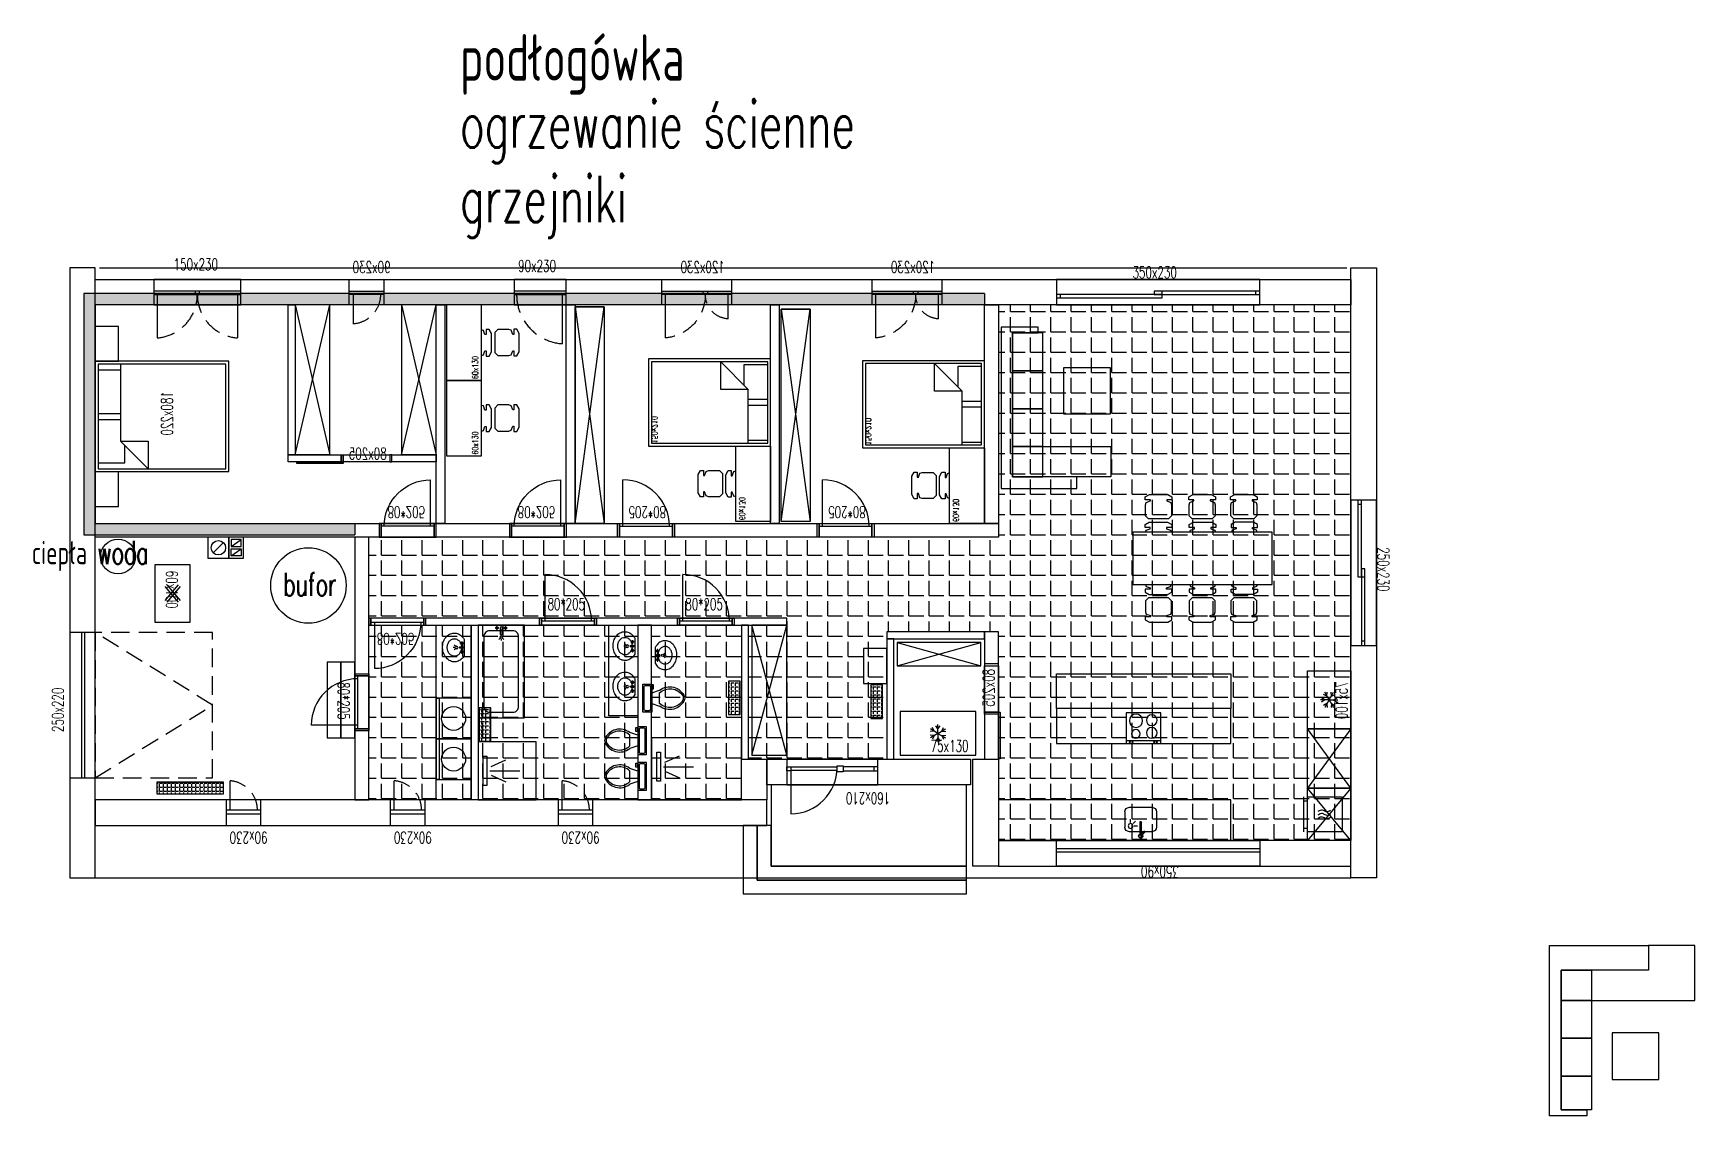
# Model space of a CAD drawing. Header units: millimetres. Extents: x -24587 to 33255, y -70862 to 32.
# Drawn here: x 9354 to 12215, y -49719 to -47855 of the extents above; entities that cross this region are included whole.
import ezdxf
from ezdxf.enums import TextEntityAlignment as Align

# ---------------------------------------------------------------- set-up
doc = ezdxf.new("R2010")
doc.units = ezdxf.units.MM
doc.header["$LTSCALE"] = 5
doc.linetypes.add('DASHED2', pattern=[9.525, 6.35, -3.175])
for name, color, linetype in [('1', 1, 'Continuous'), ('2', 2, 'Continuous'), ('3', 3, 'Continuous'), ('A-URZADZENIA', 93, 'Continuous'), ('K-CIENKIE', 8, 'Continuous'), ('K-LINIA', 254, 'Continuous'), ('K-POMOCNICZE', 9, 'DASHED2'), ('K-TEXT 2mm', 254, 'Continuous')]:
    doc.layers.add(name, color=color, linetype=linetype)
doc.layers.add('__NIEDRUK__', color=54, linetype='Continuous', plot=False)
doc.styles.add('text 2mm', font='romans.shx', dxfattribs={"width": 0.65})
doc.styles.add('WYM1', font='romanszb.shx', dxfattribs={"width": 0.6})

# ---------------------------------------------------------------- blocks, each defined once
blk = doc.blocks.new('A$C1a1736f1')
blk.add_lwpolyline([(-65, 60), (-65, 0), (65, 0), (65, 60)], close=True)
blk.add_lwpolyline([(-22.2, 0), (-21.1, -3.4), (-14.1, -6), (-14.1, -7.9), (-22.9, -7.9), (-22.9, -13.1), (-15.7, -17.1), (15.7, -17.1), (22.9, -13.1), (22.9, -7.9), (14.1, -7.9), (14.1, -6), (21.1, -3.4), (22.2, 0)])
at = {"layer": '__NIEDRUK__'}
blk.add_lwpolyline([(-17, -22.9), (-22.2, -28.1), (-22.2, -47), (-20.8, -51.1), (-13.8, -53.7), (-13.8, -55.6), (-22.6, -55.6), (-22.6, -60.8), (-15.4, -64.8), (16, -64.8), (23.2, -60.8), (23.2, -55.6), (14.4, -55.6), (14.4, -53.7), (21.4, -51.1), (22.8, -47), (22.8, -28.1), (17.6, -22.9)], close=True, dxfattribs=at)
at = {"layer": '__NIEDRUK__', "style": 'WYM1', "width": 0.65}
blk.add_text('60x130', height=10, dxfattribs=at).set_placement((-62.6, 5.9))
blk = doc.blocks.new('A$C52a0309c')
for points in [[(-51.5, 133.3), (138.5, 133.3), (138.5, -96.7), (-51.5, -96.7)], [(-46.5, 128.3), (133.5, 128.3), (133.5, -91.7), (-46.5, -91.7)]]:
    blk.add_lwpolyline(points, close=True)
for points in [[(-36.5, 90), (-36.5, 128.3), (123.5, 128.3), (123.5, 82.4), (93.6, 82.4)], [(38.5, 128.3), (38.5, 90)], [(48.5, 128.3), (48.5, 90)], [(-46.5, 90), (86, 90)], [(86, 90), (133.5, 42.5)], [(86, 90), (86, 42.5), (133.5, 42.5)]]:
    blk.add_lwpolyline(points)
at = {"layer": '__NIEDRUK__', "style": 'WYM1', "width": 0.65}
blk.add_text('180x220', height=20, dxfattribs=at).set_placement((0, 0))
blk = doc.blocks.new('A$C4638c8a3')
blk.add_lwpolyline([(-65, -37.5), (65, -37.5), (65, 37.5), (-65, 37.5)], close=True)
for points in [[(-6.5, 3.8), (-13.3, 3.3)], [(0, 0), (-13, 7.5)], [(0, 0), (-13, -7.5)], [(-6.5, 3.8), (-9.5, 9.9)], [(0, 7.5), (-3.8, 13.2)], [(0, 0), (0, 15)], [(0, 7.5), (3.8, 13.2)], [(0, 0), (13, 7.5)], [(0, 0), (0, -15)], [(0, 0), (13, -7.5)], [(6.5, 3.8), (9.5, 9.9)], [(6.5, 3.8), (13.3, 3.3)], [(-6.5, -3.8), (-13.3, -3.3)], [(-6.5, -3.8), (-9.5, -9.9)], [(0, -7.5), (-3.8, -13.2)], [(0, -7.5), (3.8, -13.2)], [(6.5, -3.8), (13.3, -3.3)], [(6.5, -3.8), (9.5, -9.9)]]:
    blk.add_lwpolyline(points)
at = {"layer": '__NIEDRUK__', "style": 'WYM1', "width": 0.65}
blk.add_text('75x130', height=20, dxfattribs=at).set_placement((-12.6, -31.6))
blk = doc.blocks.new('A$C6fdcd3d1')
for points in [[(-5, 205), (145, 205), (145, -5), (-5, -5)], [(0, 200), (140, 200), (140, 0), (0, 0)]]:
    blk.add_lwpolyline(points, close=True)
for points in [[(5, 166.6), (5, 200)], [(65, 200), (65, 166.6)], [(75, 200), (75, 166.6)], [(135, 200), (135, 159), (100.1, 159)], [(0, 166.6), (92.5, 166.6)], [(92.5, 166.6), (140, 119.1)], [(92.5, 166.6), (92.5, 119.1), (140, 119.1)]]:
    blk.add_lwpolyline(points)
at = {"layer": '__NIEDRUK__', "style": 'WYM1', "width": 0.65}
blk.add_text('150x210', height=10, dxfattribs=at).set_placement((0, 0))
blk = doc.blocks.new('A$C89cbe237')
blk.add_lwpolyline([(-30, 0), (-30, 100), (30, 100), (30, 0)], close=True)
for points in [[(-13.4, 38.1), (9.9, 65)], [(9.9, 35), (-13.4, 61.9)], [(13.4, 38.1), (-9.9, 65)], [(-9.9, 35), (13.4, 61.9)]]:
    blk.add_lwpolyline(points)
at = {"layer": '__NIEDRUK__', "style": 'WYM1', "width": 0.65}
blk.add_text('60x100', height=20, rotation=90, dxfattribs=at).set_placement((11.1, 10.7))
blk = doc.blocks.new('A$C2EB34582')
for p, q in [((-5.9, 0.9), (-7.5, 0.9)), ((0, -13.7), (0, 13.7)), ((-7.5, -1.1), (-5.9, -1.1))]:
    blk.add_line(p, q)
at = {"linetype": 'Continuous'}
blk.add_lwpolyline([(0, 13.7, 0.037903), (-2.1, 16.9, 0.104469), (-8.7, 22.5, 0.117634), (-16.2, 24.6, 0.117634), (-23.9, 23, 0.104469), (-30.9, 17.8, 0.090016), (-35.5, 10.1, 0.08192), (-37.4, 0.4, 0.08192), (-36.1, -9.4, 0.090016), (-32, -17.4, 0.104469), (-25.4, -23.1, 0.117634), (-17.8, -25.1, 0.117634), (-10.2, -23.6, 0.104469), (-3.2, -18.3, 0.056259), (0, -13.7, 0.056259)], format="xyb", dxfattribs=at)
blk.add_lwpolyline([(-16.9, 14.8, 0.118283), (-21.4, 13.8, 0.104607), (-25.6, 10.5, 0.089718), (-28.3, 5.8, 0.081436), (-29.3, -0.1, 0.081436), (-28.4, -6, 0.089718), (-25.8, -10.8, 0.104607), (-21.8, -14.2, 0.118283), (-17.2, -15.3, 0.118283), (-12.6, -14.3, 0.104607), (-8.5, -11, 0.089718), (-5.8, -6.3, 0.081436), (-4.8, -0.4, 0.081436), (-5.7, 5.5, 0.089718), (-8.2, 10.3, 0.104607), (-12.3, 13.7, 0.118283)], format="xyb", close=True, dxfattribs=at)
for points in [[(-15.2, 2), (-17.4, 4.1)], [(-2.1, 7.9), (-6.1, 7.9)], [(-2.1, 6.7), (-6.1, 6.7)], [(-4.7, 5.3), (-4.7, 9.3)], [(-3.5, 5.3), (-3.5, 9.3)], [(-16.1, -0.1), (-19.1, -0.1)], [(-15.2, -2.2), (-17.4, -4.4)], [(-2.1, -6.9), (-6.1, -6.9)], [(-2.1, -8.2), (-6.1, -8.2)], [(-4.7, -5.5), (-4.7, -9.5)], [(-3.5, -5.5), (-3.5, -9.5)]]:
    blk.add_lwpolyline(points)
blk.add_circle((-13.1, -0.1), 2.08)
for centre, radius, start, end in [((-7.5, -0.1), 1.02, 90, 270), ((-6.1, 7.3), 0.622, 90, 270), ((-4.1, -0.1), 2.03, 210.3431, 149.7554), ((-4.1, 9.3), 0.622, 0, 180), ((-4.1, 5.3), 0.622, 180, 0), ((-2.1, 7.3), 0.622, 270, 90), ((-6.1, -7.5), 0.622, 90, 270), ((-4.1, -5.5), 0.622, 0, 180), ((-4.1, -9.5), 0.622, 180, 0), ((-2.1, -7.5), 0.622, 270, 90)]:
    blk.add_arc(centre, radius, start, end)
blk = doc.blocks.new('KIBEL')
blk.add_lwpolyline([(-0.035, 0.241), (-0.2, 0.241), (-0.2, -0.284), (-0.035, -0.284)], close=True)
for points in [[(-0.15, 0.216, 0.5), (-0.175, 0.191)], [(-0.06, 0.191, 0.5), (-0.085, 0.216)], [(0.115, -0.171, 0.501321), (0.586, -0.047, 0.132891), (0.586, 0.005, 0.501321), (0.115, 0.129)], [(0.115, -0.121, 0.480081), (0.553, -0.062, 0.215004), (0.553, 0.02, 0.480081), (0.115, 0.079)], [(-0.175, -0.234, 0.5), (-0.15, -0.259)], [(-0.085, -0.259, 0.5), (-0.06, -0.234)]]:
    blk.add_lwpolyline(points, format="xyb")
for points in [[(-0.175, 0.191), (-0.175, -0.234)], [(-0.085, 0.216), (-0.15, 0.216)], [(-0.06, -0.234), (-0.06, 0.191)], [(-0.035, 0.079), (0.115, 0.129)], [(0.115, 0.079), (0.115, -0.121)], [(-0.15, -0.259), (-0.085, -0.259)], [(-0.035, -0.121), (0.115, -0.171)], [(-0.035, -0.196), (0.002, -0.196), (0.002, -0.271), (-0.023, -0.271), (-0.023, -0.221), (-0.035, -0.221)]]:
    blk.add_lwpolyline(points)
blk = doc.blocks.new('A$C4A951D93')
for points in [[(0, 11.8), (0, 63.4)], [(0, 11.8), (0, 63.4)], [(-7.6, 13.9), (-18.9, 39.2)], [(-7.6, 13.9), (-18.9, 39.2)], [(7.6, 13.9), (18.9, 39.2)], [(7.6, 13.9), (18.9, 39.2)]]:
    blk.add_lwpolyline(points)
blk.add_lwpolyline([(-25, 0), (-25, 6.8), (25, 6.8), (25, 0)], close=True)
blk.add_lwpolyline([(-25, 0), (-25, 6.8), (25, 6.8), (25, 0)], close=True)
blk = doc.blocks.new('A$C1A2A3CAA')
for p, q in [((-19.8, 1), (-10.6, 1)), ((-10.6, -1), (-19.8, -1))]:
    blk.add_line(p, q)
blk.add_lwpolyline([(-26.7, -40), (133.3, -40), (133.3, 40), (-26.7, 40)], close=True)
blk.add_lwpolyline([(-6.7, -30), (113.3, -30, 0.414214), (123.3, -20), (123.3, 20, 0.414214), (113.3, 30), (-6.7, 30, 0.414214), (-16.7, 20), (-16.7, -20, 0.414214)], format="xyb", close=True)
for points in [[(-23.6, 8), (-19.6, 8)], [(-23.6, 6.8), (-19.6, 6.8)], [(-22.3, 5.4), (-22.3, 9.4)], [(-21, 5.4), (-21, 9.4)], [(-3.9, 2.1), (-1.8, 4.2)], [(-3, 0), (0, 0)], [(-23.6, -6.8), (-19.6, -6.8)], [(-23.6, -8), (-19.6, -8)], [(-22.3, -5.4), (-22.3, -9.4)], [(-21, -5.4), (-21, -9.4)], [(-3.9, -2.1), (-1.8, -4.2)]]:
    blk.add_lwpolyline(points)
blk.add_circle((-6, 0), 2.08)
for centre, radius, start, end in [((-23.6, 7.4), 0.622, 90, 270), ((-21.6, 0), 2.03, 30.2446, 329.6569), ((-21.6, 9.4), 0.622, 0, 180), ((-21.6, 5.4), 0.622, 180, 0), ((-19.6, 7.4), 0.622, 270, 90), ((-10.6, 0), 1.02, 270, 90), ((-23.6, -7.4), 0.622, 90, 270), ((-21.6, -5.4), 0.622, 0, 180), ((-21.6, -9.4), 0.622, 180, 0), ((-19.6, -7.4), 0.622, 270, 90)]:
    blk.add_arc(centre, radius, start, end)
blk = doc.blocks.new('A$C72086EB1')
for points in [[(-35, -30), (35, -30), (35, 30), (-35, 30)], [(-35, 30), (35, 30), (35, 24.9), (-35, 24.9)]]:
    blk.add_lwpolyline(points, close=True)
blk.add_circle((0, 0), 20.6)
blk = doc.blocks.new('A$C25964711')
for p, q in [((-26.4, -27.7), (-26.4, 32.3)), ((-26.4, 32.3), (26.4, 32.3)), ((-21.2, -27.7), (-21.2, 32.3)), ((26.4, 32.3), (26.4, -27.7)), ((26.4, -27.7), (-26.4, -27.7))]:
    blk.add_line(p, q)
for centre, radius in [((-23.8, 25.2), 1.03), ((-23.8, 20.7), 1.03), ((-8.1, 16.4), 9.31), ((12.8, -10.7), 11.4), ((13.7, 16.4), 9.31), ((-23.8, -16.8), 1.03), ((-23.8, -21.4), 1.03), ((-9.9, -10.9), 7.5)]:
    blk.add_circle(centre, radius)
blk = doc.blocks.new('A$C53473D46')
for p, q in [((-16.7, 17.8), (-16.7, -21.4)), ((-9.1, 25.4), (17.6, 25.4)), ((25.2, -21.4), (25.2, 17.8)), ((31.5, -0.6), (8.8, -0.6)), ((29.7, -3), (8.8, -3)), ((24.6, -3), (24.7, -3.1)), ((27.8, -4.8), (25.5, -6.8)), ((28.9, -6.1), (26.6, -8.1)), ((-9.1, -29), (17.6, -29))]:
    blk.add_line(p, q)
for points in [[(9.4, 15.6), (3.4, 15.6)], [(11.2, 11.4), (6.9, 7.1)], [(15.4, 9.6), (15.4, 3.6)]]:
    blk.add_lwpolyline(points)
for centre, radius in [((15.4, 15.6), 4.15), ((32.7, -1.8), 1.69)]:
    blk.add_circle(centre, radius)
for centre, radius, start, end in [((-9.1, 17.8), 7.6, 90, 180), ((17.6, 17.8), 7.6, 0, 90), ((32.7, -1.8), 3.66, 234.9577, 157.1846), ((-9.1, -21.4), 7.6, 180, 270), ((8.8, -1.8), 1.22, 90, 270), ((17.6, -21.4), 7.6, 270, 0), ((25.4, -8), 1.19, 85.5654, 354.4167), ((16.6, 8.9), 17.7, 309.328, 325.2778), ((39.8, -18.6), 16.5, 114.3253, 131.3057)]:
    blk.add_arc(centre, radius, start, end)
blk = doc.blocks.new('A$C5F21378C')
for points in [[(-12, 49), (0, 49), (0, 45.5), (-12, 45.5), (-12, 49)], [(-5, 45.5), (-5, 39.5)], [(-5, 39.5), (75, 39.5)], [(-5, 39.5), (-5, -40.5)], [(-12, -45.5), (0, -45.5), (0, -49), (-12, -49), (-12, -45.5)], [(-5, -40.5), (-5, -45.5)]]:
    blk.add_lwpolyline(points)
blk.add_lwpolyline([(-12, 45.5), (0, 45.5), (0, -45.5), (-12, -45.5)], close=True)
blk.add_arc((-5, 39.5), 80, 270, 0)
at = {"layer": '__NIEDRUK__', "style": 'WYM1', "width": 0.65}
blk.add_text('80*205', height=20, rotation=270, dxfattribs=at).set_placement((23.8, 3), align=Align.MIDDLE_CENTER)
blk = doc.blocks.new('A$C782A77E5')
for points in [[(-38.9, -6), (-38.9, 74)], [(-48.5, -25), (-48.5, -1), (-45, -1), (-45, -25), (-48.5, -25)], [(-45, -6), (-38.9, -6)], [(-38.9, -6), (41.1, -6)], [(41.1, -6), (46.1, -6)], [(46.1, -25), (46.1, -1), (49.6, -1), (49.6, -25), (46.1, -25)]]:
    blk.add_lwpolyline(points)
blk.add_lwpolyline([(-45, -25), (-45, -1), (46.1, -1), (46.1, -25)], close=True)
blk.add_arc((-38.9, -6), 80, 0, 90)
at = {"layer": '__NIEDRUK__', "style": 'WYM1', "width": 0.65}
blk.add_text('80*205', height=20, rotation=180, dxfattribs=at).set_placement((35.3, 28.3))
blk = doc.blocks.new('A$C1d103691')
for points in [[(175, 18), (175, 62), (-175, 62), (-175, 18)], [(7, 30), (7, 36), (-175, 36), (-175, 30)], [(-175, 30), (-168, 30), (-168, 36), (-175, 36)], [(175, 36), (175, 42), (-7, 42), (-7, 36)], [(-7, 36), (7, 36), (7, 42), (-7, 42)], [(168, 36), (175, 36), (175, 42), (168, 42)]]:
    blk.add_lwpolyline(points, close=True)
at = {"layer": '__NIEDRUK__', "style": 'WYM1', "width": 0.65}
blk.add_text('350x230', height=20, dxfattribs=at).set_placement((-44, 64))
blk = doc.blocks.new('A$Ce199b41d')
for points in [[(125, -29), (125, 15), (-125, 15), (-125, -29)], [(7, -17), (7, -11), (-125, -11), (-125, -17)], [(-125, -17), (-118, -17), (-118, -11), (-125, -11)], [(125, -11), (125, -5), (-7, -5), (-7, -11)], [(-7, -11), (7, -11), (7, -5), (-7, -5)], [(118, -11), (125, -11), (125, -5), (118, -5)]]:
    blk.add_lwpolyline(points, close=True)
at = {"layer": '__NIEDRUK__', "style": 'WYM1', "width": 0.65}
blk.add_text('250x230', height=20, dxfattribs=at).set_placement((-44, 17))
blk = doc.blocks.new('A$C041a845d')
for points in [[(-175, -32), (-175, 12), (175, 12), (175, -32)], [(-175, -18), (-175, -12), (175, -12), (175, -18)]]:
    blk.add_lwpolyline(points, close=True)
at = {"layer": '__NIEDRUK__', "style": 'WYM1', "width": 0.65}
blk.add_text('350x90', height=20, dxfattribs=at).set_placement((-35.8, 11.5))
blk = doc.blocks.new('A$C1940da60')
blk.add_lwpolyline([(-23.1, 26), (-23.1, 76.8)])
for points in [[(-30, 44), (-30, 0), (30, 0), (30, 44)], [(-30, 26), (-30, 20), (30, 20), (30, 26)]]:
    blk.add_lwpolyline(points, close=True)
at = {"layer": 'K-POMOCNICZE', "color": 0}
blk.add_arc((-26.9, 26), 50.9, 0, 85.7288, dxfattribs=at)
at = {"layer": '__NIEDRUK__', "style": 'WYM1', "width": 0.65}
blk.add_text('90x230', height=20, rotation=180, dxfattribs=at).set_placement((41.4, -11.2))
blk = doc.blocks.new('A$Ce56ac208')
for points in [[(-7, 125), (-51, 125), (-51, -125), (-7, -125)], [(-25, 125), (-31, 125), (-31, -125), (-25, -125)]]:
    blk.add_lwpolyline(points, close=True)
at = {"layer": 'K-POMOCNICZE'}
blk.add_lwpolyline([(195, 125), (-7, 125), (-7, -125), (195, -125)], close=True, dxfattribs=at)
blk.add_lwpolyline([(-7, -125), (195, 0), (-7, 125)], dxfattribs=at)
at = {"layer": '__NIEDRUK__', "style": 'WYM1', "width": 0.65}
blk.add_text('250x220', height=20, rotation=90, dxfattribs=at).set_placement((-61.5, -46.3))
blk = doc.blocks.new('A$Cb58954d6')
for points in [[(75, -44), (75, 0), (-75, 0), (-75, -44)], [(75, -26), (75, -20), (-75, -20), (-75, -26)], [(-3.5, -26), (3.5, -26), (3.5, -20), (-3.5, -20)]]:
    blk.add_lwpolyline(points, close=True)
for points in [[(-69.4, -26), (-69.4, -100.8)], [(69.4, -26), (69.4, -100.8)]]:
    blk.add_lwpolyline(points)
at = {"layer": 'K-POMOCNICZE', "color": 0}
for centre, start, end in [((-75, -26), 274.2712, 0), ((75, -26), 180, 265.7288)]:
    blk.add_arc(centre, 75, start, end, dxfattribs=at)
at = {"layer": '__NIEDRUK__', "style": 'WYM1', "width": 0.65}
blk.add_text('150x230', height=20, dxfattribs=at).set_placement((-40.8, 16))
blk = doc.blocks.new('A$Cb8201b00')
for points in [[(33, 40), (33, 120), (31, 120), (31, 40)], [(30, 40), (30, 43.5), (6, 43.5), (6, 40)], [(30, -40), (30, 40), (6, 40), (6, -40)], [(30, -40), (30, -43.5), (6, -43.5), (6, -40)]]:
    blk.add_lwpolyline(points, close=True)
blk.add_lwpolyline([(31, 40), (30, 40)])
at = {"layer": '__NIEDRUK__', "style": 'WYM1', "width": 0.65}
blk.add_text('80x205', height=20, rotation=90, dxfattribs=at).set_placement((23.2, -34.7))
blk = doc.blocks.new('A$C7abae351')
for points in [[(45, -44), (45, 0), (-45, 0), (-45, -44)], [(45, -26), (45, -20), (-45, -20), (-45, -26)]]:
    blk.add_lwpolyline(points, close=True)
blk.add_lwpolyline([(38.1, -26), (38.1, -110.8)])
at = {"layer": 'K-POMOCNICZE', "color": 0}
blk.add_arc((44.4, -26), 85, 180, 265.7288, dxfattribs=at)
at = {"layer": '__NIEDRUK__', "style": 'WYM1', "width": 0.65}
blk.add_text('90x230', height=20, dxfattribs=at).set_placement((-38, 13.3))
blk = doc.blocks.new('A$Cd44fd2cc')
for points in [[(60, -44), (60, 0), (-60, 0), (-60, -44)], [(60, -26), (60, -20), (-60, -20), (-60, -26)], [(-18.5, -26), (-11.5, -26), (-11.5, -20), (-18.5, -20)]]:
    blk.add_lwpolyline(points, close=True)
for points in [[(-54, -26), (-54, -68.1)], [(54.4, -26), (54.4, -100.8)]]:
    blk.add_lwpolyline(points)
at = {"layer": 'K-POMOCNICZE', "color": 0}
for centre, radius, start, end in [((-57.2, -26), 42.2, 274.2712, 0), ((60, -26), 75, 180, 265.7288)]:
    blk.add_arc(centre, radius, start, end, dxfattribs=at)
at = {"layer": '__NIEDRUK__', "style": 'WYM1', "width": 0.65}
blk.add_text('120x230', height=20, dxfattribs=at).set_placement((-48.6, 11.5))
blk = doc.blocks.new('A$C745F1547')
for points in [[(-83.5, 3), (-87, 3), (-87, 15), (-83.5, 15)], [(-83.5, 3), (-3.5, 3), (-3.5, 15), (-83.5, 15)], [(-3.5, 3), (0, 3), (0, 15), (-3.5, 15)], [(-3.5, 0), (76.5, 0), (76.5, 2), (-3.5, 2)]]:
    blk.add_lwpolyline(points, close=True)
blk.add_lwpolyline([(-3.5, 2), (-3.5, 3)])
at = {"layer": '__NIEDRUK__', "style": 'WYM1', "width": 0.65}
blk.add_text('80x205', height=20, dxfattribs=at).set_placement((-78.2, 7.2))
blk = doc.blocks.new('A$Ce392d3d1')
blk.add_lwpolyline([(71.5, -26), (71.5, 54)])
for points in [[(-78.5, -40), (78.5, -40), (78.5, 4), (-78.5, 4)], [(-18.5, -20), (-78.5, -20), (-78.5, -27), (-18.5, -27)], [(-71.5, -20), (-78.5, -20), (-78.5, -27), (-71.5, -27)], [(-18.5, -18.5), (-8.5, -18.5), (-8.5, -28.5), (-18.5, -28.5)], [(-8.5, -26), (71.5, -26), (71.5, -21), (-8.5, -21)], [(71.5, -20), (78.5, -20), (78.5, -27), (71.5, -27)]]:
    blk.add_lwpolyline(points, close=True)
blk.add_arc((71.5, -26), 80, 90, 180)
at = {"layer": '__NIEDRUK__', "style": 'WYM1', "width": 0.65}
blk.add_text('160x210', height=20, dxfattribs=at).set_placement((-99.7, 17.5))
blk = doc.blocks.new('A$C5dd60a33')
for points in [[(123.8, 99.6), (123.8, 109.6), (188, 109.6), (188, -168.1), (57.4, -168.1), (57.4, -148.1), (168, -148.1), (168, 99.6)], [(115.9, 99.6), (168, 99.6), (168, 34.4), (115.9, 34.4)], [(0, -40), (80, -40), (80, 40), (0, 40)], [(115.9, 34.4), (168, 34.4), (168, -30.8), (115.9, -30.8)], [(115.9, -30.8), (168, -30.8), (168, -96), (115.9, -96)], [(115.9, -96), (-1.1, -96), (-1.1, -148.1), (115.9, -148.1)], [(115.9, -96), (168, -96), (168, -148.1), (115.9, -148.1)]]:
    blk.add_lwpolyline(points, close=True)
blk = doc.blocks.new('A$C74652386')
for points in [[(-98.4, 45), (-97.2, 48.4), (-90.2, 51), (-90.2, 52.9), (-99, 52.9), (-99, 58.1), (-91.8, 62.1), (-60.4, 62.1), (-53.2, 58.1), (-53.2, 52.9), (-62, 52.9), (-62, 51), (-55, 48.4), (-53.9, 45)], [(-22.2, 45), (-21.1, 48.4), (-14.1, 51), (-14.1, 52.9), (-22.9, 52.9), (-22.9, 58.1), (-15.7, 62.1), (15.7, 62.1), (22.9, 58.1), (22.9, 52.9), (14.1, 52.9), (14.1, 51), (21.1, 48.4), (22.2, 45)], [(94.1, 45), (93, 48.4), (86, 51), (86, 52.9), (94.8, 52.9), (94.8, 58.1), (87.6, 62.1), (56.2, 62.1), (49, 58.1), (49, 52.9), (57.8, 52.9), (57.8, 51), (50.8, 48.4), (49.7, 45)], [(-98.4, -45), (-97.2, -48.4), (-90.2, -51), (-90.2, -52.9), (-99, -52.9), (-99, -58.1), (-91.8, -62.1), (-60.4, -62.1), (-53.2, -58.1), (-53.2, -52.9), (-62, -52.9), (-62, -51), (-55, -48.4), (-53.9, -45)], [(-22.2, -45), (-21.1, -48.4), (-14.1, -51), (-14.1, -52.9), (-22.9, -52.9), (-22.9, -58.1), (-15.7, -62.1), (15.7, -62.1), (22.9, -58.1), (22.9, -52.9), (14.1, -52.9), (14.1, -51), (21.1, -48.4), (22.2, -45)], [(94.1, -45), (93, -48.4), (86, -51), (86, -52.9), (94.8, -52.9), (94.8, -58.1), (87.6, -62.1), (56.2, -62.1), (49, -58.1), (49, -52.9), (57.8, -52.9), (57.8, -51), (50.8, -48.4), (49.7, -45)]]:
    blk.add_lwpolyline(points)
blk.add_lwpolyline([(120, 45), (-120, 45), (-120, -45), (120, -45)], close=True)
at = {"layer": '__NIEDRUK__'}
for points in [[(-93.1, 67.9), (-98.3, 73.1), (-98.3, 92), (-96.9, 96.1), (-89.9, 98.7), (-89.9, 100.6), (-98.7, 100.6), (-98.7, 105.8), (-91.5, 109.8), (-60.1, 109.8), (-52.9, 105.8), (-52.9, 100.6), (-61.7, 100.6), (-61.7, 98.7), (-54.7, 96.1), (-53.3, 92), (-53.3, 73.1), (-58.5, 67.9)], [(-18.1, 67.9), (-23.3, 73.1), (-23.3, 92), (-21.9, 96.1), (-14.9, 98.7), (-14.9, 100.6), (-23.7, 100.6), (-23.7, 105.8), (-16.5, 109.8), (14.9, 109.8), (22.1, 105.8), (22.1, 100.6), (13.3, 100.6), (13.3, 98.7), (20.3, 96.1), (21.7, 92), (21.7, 73.1), (16.5, 67.9)], [(53.8, 67.9), (48.6, 73.1), (48.6, 92), (50, 96.1), (57, 98.7), (57, 100.6), (48.2, 100.6), (48.2, 105.8), (55.4, 109.8), (86.8, 109.8), (94, 105.8), (94, 100.6), (85.2, 100.6), (85.2, 98.7), (92.2, 96.1), (93.6, 92), (93.6, 73.1), (88.4, 67.9)], [(-93.1, -67.9), (-98.3, -73.1), (-98.3, -92), (-96.9, -96.1), (-89.9, -98.7), (-89.9, -100.6), (-98.7, -100.6), (-98.7, -105.8), (-91.5, -109.8), (-60.1, -109.8), (-52.9, -105.8), (-52.9, -100.6), (-61.7, -100.6), (-61.7, -98.7), (-54.7, -96.1), (-53.3, -92), (-53.3, -73.1), (-58.5, -67.9)], [(-18.1, -67.9), (-23.3, -73.1), (-23.3, -92), (-21.9, -96.1), (-14.9, -98.7), (-14.9, -100.6), (-23.7, -100.6), (-23.7, -105.8), (-16.5, -109.8), (14.9, -109.8), (22.1, -105.8), (22.1, -100.6), (13.3, -100.6), (13.3, -98.7), (20.3, -96.1), (21.7, -92), (21.7, -73.1), (16.5, -67.9)], [(53.8, -67.9), (48.6, -73.1), (48.6, -92), (50, -96.1), (57, -98.7), (57, -100.6), (48.2, -100.6), (48.2, -105.8), (55.4, -109.8), (86.8, -109.8), (94, -105.8), (94, -100.6), (85.2, -100.6), (85.2, -98.7), (92.2, -96.1), (93.6, -92), (93.6, -73.1), (88.4, -67.9)]]:
    blk.add_lwpolyline(points, close=True, dxfattribs=at)
blk = doc.blocks.new('A$C8867e2f9')
blk.add_lwpolyline([(0, -50), (0, 50), (-75, 50), (-75, -50)], close=True)
for points in [[(-37.5, 0), (-52.5, 0)], [(-45, 0), (-50.7, 3.8)], [(-45, 0), (-50.7, -3.8)], [(-41.3, 6.5), (-47.4, 9.5)], [(-37.5, 0), (-45, 13)], [(-37.5, 0), (-45, -13)], [(-41.3, 6.5), (-40.8, 13.3)], [(-37.5, 0), (-30, 13)], [(-37.5, 0), (-30, -13)], [(-37.5, 0), (-22.5, 0)], [(-33.7, 6.5), (-34.2, 13.3)], [(-33.7, 6.5), (-27.6, 9.5)], [(-30, 0), (-24.3, 3.8)], [(-30, 0), (-24.3, -3.8)], [(-41.3, -6.5), (-47.4, -9.5)], [(-41.3, -6.5), (-40.8, -13.3)], [(-33.7, -6.5), (-34.2, -13.3)], [(-33.7, -6.5), (-27.6, -9.5)]]:
    blk.add_lwpolyline(points)
at = {"layer": '__NIEDRUK__', "style": 'WYM1', "width": 0.65}
blk.add_text('75x100', height=20, rotation=90, dxfattribs=at).set_placement((-5.9, -31.9))
blk = doc.blocks.new('A$Cddee518b')
for p, q in [((-30, 0), (-30, -60)), ((30, 0), (-30, 0)), ((30, -60), (30, 0))]:
    blk.add_line(p, q)
for points in [[(-30, -60), (30, -60)], [(-30, -66.2), (30, -66.2)], [(-23.6, -66.2), (-23.6, -60)], [(23.6, -66.2), (23.6, -60)]]:
    blk.add_lwpolyline(points)
for points in [[(-5.5, -20.2), (-7.6, -27.8), (-4.6, -34), (-7.1, -41.8)], [(0.5, -20.2), (-1.6, -27.8), (1.4, -34), (-1.1, -41.8)], [(6.5, -20.2), (4.4, -27.8), (7.4, -34), (4.9, -41.8)]]:
    blk.add_spline(points, degree=3)
blk = doc.blocks.new('A$C41620306')
for p, q in [((18, 18), (-18, 18)), ((-18, 18), (-18, -18)), ((18, -18), (18, 18)), ((-18, -18), (18, -18))]:
    blk.add_line(p, q)
blk.add_lwpolyline([(-8.8, -8.8), (8.8, 8.8)])
blk.add_circle((0, 0), 12.4)
blk = doc.blocks.new('A$C014b4e02')
for p, q in [((-12.5, 18), (-12.5, -18)), ((12.5, 18), (-12.5, 18)), ((-8.5, 2), (8.5, 14)), ((12.5, -18), (12.5, 18)), ((-12.5, -18), (12.5, -18)), ((-8.5, -14), (8.5, -2))]:
    blk.add_line(p, q)
for points in [[(8.5, 14), (-8.5, 14), (-8.5, 2), (8.5, 2)], [(8.5, -14), (-8.5, -14), (-8.5, -2), (8.5, -2)]]:
    blk.add_lwpolyline(points, close=True)
blk = doc.blocks.new('A$C00e675f8')
for name, p in [('A$C41620306', (-12.4, 0)), ('A$C014b4e02', (18.1, 0))]:
    blk.add_blockref(name, p)
blk = doc.blocks.new('A$C42a565f3')
for points in [[(0, 0), (-177.9, 0), (-177.9, 94.3), (-98.2, 94.3), (-98.2, 52.1), (0, 52.1)], [(7.9, -188.7), (7.9, -198.7), (72.1, -198.7), (72.1, 94.3), (-98.2, 94.3), (-98.2, 52.1), (52.1, 52.1), (52.1, -188.7)], [(0, 0), (52.1, 0), (52.1, 52.1), (0, 52.1)], [(0, -65.2), (52.1, -65.2), (52.1, 0), (0, 0)], [(-115.9, -56), (-35.9, -56), (-35.9, -136), (-115.9, -136)], [(0, -130.4), (52.1, -130.4), (52.1, -65.2), (0, -65.2)], [(0, -188.7), (52.1, -188.7), (52.1, -130.4), (0, -130.4)]]:
    blk.add_lwpolyline(points, close=True)

msp = doc.modelspace()

# ---------------------------------------------------------------- hatches: boundary and pattern name
at = {"layer": '1'}
h = msp.add_hatch(dxfattribs=at)
h.set_pattern_fill('ANGLE', color=256, scale=5)
h.set_pattern_definition([(0, (-9e-44, 1608.113), (0, 34.925), [25.4, -9.525]), (90, (-9e-44, 1608.113), (-34.925, 2e-15), [25.4, -9.525])])
h.paths.add_polyline_path([(11015.7, -48886.236), (11015.7, -49105.236), (11015.7, -49245.236), (11622.7, -49245.236), (11622.7, -48323.236), (11015.7, -48323.236), (11015.7, -48699.236), (11015.7, -48723.236), (9931.7, -48723.236), (9931.7, -48862.236), (10651.2, -48862.236), (10651.2, -48874.236), (10585.2, -48874.236), (10585.2, -49105.236), (10617.2, -49105.236), (10823.7, -49105.236), (10823.7, -48898.236), (10823.7, -48886.236), (10991.7, -48886.236)])
h.paths.add_polyline_path([(10573.2, -48874.236), (10418.7, -48874.236), (10418.7, -49175.236), (10573.2, -49175.236), (10573.2, -49105.236)], flags=17)
h.paths.add_polyline_path([(10394.7, -48874.236), (10119.7, -48874.236), (10119.7, -49175.236), (10394.7, -49175.236)], flags=17)
h.paths.add_polyline_path([(10107.7, -48874.236), (9931.7, -48874.236), (9931.7, -49175.236), (10107.7, -49175.236)], flags=17)
at = {"layer": '2'}
h = msp.add_hatch(dxfattribs=at)
h.set_pattern_fill('ANGLE', color=256, angle=-90)
h.set_pattern_definition([(270, (59715.783, -40039.852), (6.985, -1e-15), [5.08, -1.905]), (360, (59715.783, -40039.852), (2e-15, 6.985), [5.08, -1.905])])
h.paths.add_polyline_path([(10551.163, -49028.279), (10571.163, -49028.279), (10571.163, -48970.693), (10551.163, -48970.693)])
h = msp.add_hatch(dxfattribs=at)
h.set_pattern_fill('ANGLE', color=256, angle=-90)
h.set_pattern_definition([(270, (59960.6374, -40046.607), (6.985, -1e-15), [5.08, -1.905]), (360, (59960.6374, -40046.607), (2e-15, 6.985), [5.08, -1.905])])
h.paths.add_polyline_path([(10796.017, -49035.034), (10816.017, -49035.034), (10816.017, -48977.448), (10796.017, -48977.448)])
h = msp.add_hatch(dxfattribs=at)
h.set_pattern_fill('ANGLE', color=256, angle=-90)
h.set_pattern_definition([(270, (59286.2825, -40085.789), (6.985, -1e-15), [5.08, -1.905]), (360, (59286.2825, -40085.789), (2e-15, 6.985), [5.08, -1.905])])
h.paths.add_polyline_path([(10121.662, -49074.216), (10141.662, -49074.216), (10141.662, -49016.63), (10121.662, -49016.63)])
h = msp.add_hatch(dxfattribs=at)
h.set_pattern_fill('ANGLE', color=256)
h.set_pattern_definition([(0, (693.217, 7e-60), (0, 6.985), [5.08, -1.905]), (90, (693.217, 7e-60), (-6.985, 4e-16), [5.08, -1.905])])
h.paths.add_polyline_path([(9681.644, -49164.62), (9681.644, -49144.62), (9566.849, -49144.62), (9566.849, -49164.62)])
at = {"layer": '3'}
h = msp.add_hatch(dxfattribs=at)
h.set_pattern_fill('ANGLE', color=256)
h.set_pattern_definition([(0, (0, 0), (0, 6.985), [5.08, -1.905]), (90, (0, 0), (-6.985, 4e-16), [5.08, -1.905])])
h.paths.add_polyline_path([(9907.7, -48699.236), (9460.7, -48699.236), (9460.7, -48323.236), (10991.7, -48323.236), (10991.7, -48303.236), (9440.7, -48303.236), (9440.7, -48719.236), (9907.7, -48719.236)])

# ---------------------------------------------------------------- linework, layer by layer
at = {"layer": '2'}
for points in [[(10551.163, -48970.693), (10551.163, -49028.279), (10571.163, -49028.279), (10571.163, -48970.693)], [(10796.017, -48977.448), (10796.017, -49035.034), (10816.017, -49035.034), (10816.017, -48977.448)]]:
    msp.add_lwpolyline(points, close=True, dxfattribs=at)
at = {"layer": '2', "elevation": 81.714}
for points in [[(10121.662, -49016.63), (10121.662, -49074.216), (10141.662, -49074.216), (10141.662, -49016.63)], [(9566.849, -49164.62), (9681.644, -49164.62), (9681.644, -49144.62), (9566.849, -49144.62)]]:
    msp.add_lwpolyline(points, close=True, dxfattribs=at)
at = {"layer": '3'}
for points in [[(10991.7, -48303.236), (9440.7, -48303.236), (9440.7, -48719.236), (9907.7, -48719.236)], [(10991.7, -48303.236), (10991.7, -48323.236)], [(10991.7, -48323.236), (9460.7, -48323.236), (9460.7, -48699.236), (9907.7, -48699.236)], [(9907.7, -48699.236), (9907.7, -48719.236)]]:
    msp.add_lwpolyline(points, dxfattribs=at)
at = {"layer": 'K-CIENKIE'}
for points in [[(9460.7, -49309.236), (9460.7, -48259.236), (9416.7, -48259.236), (9416.7, -49309.236)], [(11622.7, -49309.236), (11622.7, -48259.236), (11666.7, -48259.236), (11666.7, -49309.236)], [(11622.7, -48323.236), (9460.7, -48323.236), (9460.7, -48279.236), (11622.7, -48279.236)], [(9792.7, -48323.236), (9804.7, -48323.236), (9804.7, -48581.236), (9792.7, -48581.236)], [(10047.7, -48323.236), (10062.7, -48323.236), (10062.7, -48699.236), (10047.7, -48699.236)], [(10271.773, -48323.236), (10286.773, -48323.236), (10286.773, -48699.236), (10271.773, -48699.236)], [(10623.527, -48323.236), (10638.527, -48323.236), (10638.527, -48699.236), (10623.527, -48699.236)], [(10991.7, -48323.236), (11015.7, -48323.236), (11015.7, -48699.236), (10991.7, -48699.236)], [(9460.7, -48420.236), (9500.7, -48420.236), (9500.7, -48360.236), (9460.7, -48360.236)], [(9792.7, -48593.236), (9792.7, -48581.236), (9884.2, -48581.236), (9884.2, -48593.236)], [(9971.2, -48593.236), (9971.2, -48581.236), (10047.7, -48581.236), (10047.7, -48593.236)], [(9460.7, -48670.236), (9500.7, -48670.236), (9500.7, -48610.236), (9460.7, -48610.236)], [(11015.7, -48699.236), (11015.7, -48723.236), (9460.7, -48723.236), (9460.7, -48699.236)], [(9907.7, -49175.236), (9931.7, -49175.236), (9931.7, -48723.236), (9907.7, -48723.236)], [(10651.2, -48874.236), (10651.2, -48862.236), (9931.7, -48862.236), (9931.7, -48874.236)], [(10107.7, -48874.236), (10107.7, -49175.236), (10047.7, -49175.236), (10047.7, -48874.236)], [(10119.7, -49175.236), (10107.7, -49175.236), (10107.7, -48874.236), (10119.7, -48874.236)], [(10394.7, -48874.236), (10394.7, -49030.368), (10344.7, -49030.368), (10344.7, -48874.236)], [(10394.7, -49175.236), (10418.7, -49175.236), (10418.7, -48874.236), (10394.7, -48874.236)], [(10573.2, -49105.236), (10585.2, -49105.236), (10585.2, -48874.236), (10573.2, -48874.236)], [(10991.7, -48898.236), (10991.7, -48886.236), (10823.7, -48886.236), (10823.7, -48898.236)], [(10991.7, -49105.236), (11015.7, -49105.236), (11015.7, -48886.236), (10991.7, -48886.236)], [(10783.7, -48974.819), (10823.7, -48974.819), (10823.7, -48914.819), (10783.7, -48914.819)], [(10823.7, -49105.236), (10835.7, -49105.236), (10835.7, -48898.236), (10823.7, -48898.236)], [(9859.7, -49068.236), (9883.7, -49068.236), (9883.7, -48938.236), (9859.7, -48938.236)], [(9883.7, -49068.236), (9907.7, -49068.236), (9907.7, -48938.236), (9883.7, -48938.236)], [(11115.7, -49018.236), (11115.7, -48958.236), (11415.7, -48958.236), (11415.7, -49018.236)], [(11115.7, -49018.236), (11115.7, -49078.236), (11415.7, -49078.236), (11415.7, -49018.236)], [(10219.7, -49075.236), (10119.7, -49075.236), (10119.7, -49175.236), (10219.7, -49175.236)], [(10573.2, -49068.236), (10418.7, -49068.236), (10418.7, -49175.236), (10573.2, -49175.236)], [(10573.2, -49175.236), (10573.2, -49105.236), (10617.2, -49105.236), (10617.2, -49175.236)], [(10967.7, -49149.236), (10617.2, -49149.236), (10617.2, -49105.236), (10967.7, -49105.236)], [(10971.7, -49289.236), (10971.7, -49105.236), (11015.7, -49105.236), (11015.7, -49289.236)], [(10624.2, -49289.236), (10960.7, -49289.236), (10960.7, -49149.236), (10624.2, -49149.236)], [(9460.7, -49219.236), (10617.2, -49219.236), (10617.2, -49175.236), (9460.7, -49175.236)], [(11415.7, -49245.236), (11415.7, -49175.236), (11015.7, -49175.236), (11015.7, -49245.236)], [(10600.2, -49219.236), (10576.2, -49219.236), (10576.2, -49337.236), (10960.7, -49337.236), (10960.7, -49313.236), (10600.2, -49313.236)], [(10624.2, -49219.236), (10600.2, -49219.236), (10600.2, -49313.236), (10960.7, -49313.236), (10960.7, -49289.236), (10624.2, -49289.236)], [(11015.7, -49289.236), (11622.7, -49289.236), (11622.7, -49245.236), (11015.7, -49245.236)]]:
    msp.add_lwpolyline(points, close=True, dxfattribs=at)
for points in [[(10991.7, -48303.236), (10991.7, -48323.236)], [(10991.7, -48323.236), (9460.7, -48323.236), (9460.7, -48699.236), (9907.7, -48699.236)], [(9804.7, -48323.236), (9864.7, -48581.236), (9804.7, -48581.236), (9864.7, -48323.236), (9804.7, -48323.236), (9804.7, -48581.236), (9864.7, -48581.236), (9864.7, -48323.236)], [(9987.7, -48323.236), (10047.7, -48581.236), (9987.7, -48581.236), (10047.7, -48323.236), (9987.7, -48323.236), (9987.7, -48581.236), (10047.7, -48581.236), (10047.7, -48323.236)], [(10286.773, -48699.236), (10336.773, -48326.236), (10286.773, -48326.236), (10336.773, -48699.236), (10286.773, -48699.236), (10286.773, -48326.236), (10336.773, -48326.236), (10336.773, -48699.236)], [(10641.527, -48696.236), (10691.527, -48330.236), (10641.527, -48330.236), (10691.527, -48696.236), (10641.527, -48696.236), (10641.527, -48330.236), (10691.527, -48330.236), (10691.527, -48696.236)], [(9907.7, -48699.236), (9907.7, -48719.236)], [(10651.2, -49098.236), (10591.2, -48874.236), (10591.2, -49098.236), (10651.2, -48874.236), (10591.2, -48874.236), (10591.2, -49098.236), (10651.2, -49098.236), (10651.2, -48874.236)], [(10841.7, -48944.236), (10985.7, -48904.236), (10841.7, -48904.236), (10985.7, -48944.236), (10985.7, -48904.236), (10841.7, -48904.236), (10841.7, -48944.236), (10985.7, -48944.236)], [(11622.7, -49155.236), (11547.7, -49053.118), (11622.7, -49053.118), (11547.7, -49155.236), (11547.7, -49053.118), (11622.7, -49053.118), (11622.7, -49155.236), (11547.7, -49155.236)], [(11622.7, -49245.236), (11547.7, -49155.236), (11622.7, -49155.236), (11547.7, -49245.236), (11547.7, -49155.236), (11622.7, -49155.236), (11622.7, -49245.236), (11547.7, -49245.236)]]:
    msp.add_lwpolyline(points, dxfattribs=at)
for centre, radius in [((9499.904, -48756.236), 30), ((9827.7, -48806.236), 65)]:
    msp.add_circle(centre, radius, dxfattribs=at)
at = {"layer": 'K-LINIA'}
for points in [[(9467.7, -48259.236), (11615.7, -48259.236)], [(9460.7, -49309.236), (11622.7, -49309.236)]]:
    msp.add_lwpolyline(points, dxfattribs=at)

# ---------------------------------------------------------------- block references
at = {"layer": 'A-URZADZENIA', "xscale": -1}
msp.add_blockref('A$C42a565f3', (12036.897, -49520.417), dxfattribs=at)
at = {"layer": 'K-CIENKIE'}
for name, p in [('A$Cb58954d6', (9636.412, -48279.236)), ('A$Cb58954d6', (9636.412, -48279.236)), ('A$C7abae351', (10226.773, -48279.236)), ('A$C1d103691', (11290.7, -48341.236)), ('A$C782A77E5', (10408.234, -48698.236)), ('A$C782A77E5', (10751.988, -48698.236)), ('A$C74652386', (11367.347, -48759.414)), ('A$C00e675f8', (9685.122, -48741.236)), ('A$Ce56ac208', (9467.7, -49012.11)), ('A$C4638c8a3', (10911.7, -49060.736)), ('A$C1940da60', (9715.89, -49219.236)), ('A$C1940da60', (9998.63, -49219.236)), ('A$C1940da60', (10287.568, -49219.236))]:
    msp.add_blockref(name, p, dxfattribs=at)
at = {"layer": 'K-CIENKIE', "xscale": -1}
for name, p, rotation in [('A$C1940da60', (9927.7, -48279.236), 180), ('A$C52a0309c', (9594.048, -48471.72), 90.00000000000017), ('A$C6fdcd3d1', (10418.527, -48561.236), 270), ('A$C6fdcd3d1', (10786.7, -48564.236), 270), ('A$C745F1547', (9884.2, -48596.236), 359.9999999999995), ('A$C1a1736f1', (10563.527, -48631.236), 270), ('A$C1a1736f1', (10931.7, -48634.236), 270), ('A$C5F21378C', (9980.725, -48874.236), 89.99999999992806), ('A$C2EB34582', (10096.083, -48913.103), 180), ('A$C2EB34582', (10389.7, -48910.765), 180), ('A$Cb8201b00', (10985.7, -48984.485), 180), ('A$C2EB34582', (10389.7, -48980.398), 180), ('A$C8867e2f9', (11622.7, -49003.118), 180), ('A$C25964711', (11263.372, -49051.848), 270.0000000000002), ('A$Cddee518b', (11607.7, -49200.236), 270.0000000000001), ('A$C53473D46', (11258.992, -49204.803), 90.00000000000017)]:
    msp.add_blockref(name, p, dxfattribs=dict(at, rotation=rotation))
for name, p in [('A$Cd44fd2cc', (10496.092, -48279.236)), ('A$Cd44fd2cc', (10858.265, -48279.236)), ('A$C5dd60a33', (11208.226, -48471.01)), ('A$C782A77E5', (9999.239, -48698.236)), ('A$C782A77E5', (10223.312, -48698.236))]:
    msp.add_blockref(name, p, dxfattribs=at)
at = {"layer": 'K-CIENKIE'}
for name, p, rotation in [('A$C1a1736f1', (10125.7, -48388.236), 90.00000000000001), ('A$C1a1736f1', (10125.7, -48518.236), 90.00000000000001), ('A$Ce199b41d', (11651.7, -48784.236), 270.0000000000002), ('A$C89cbe237', (9593.591, -48769.999), 180.0000000000003), ('A$C5F21378C', (10274.725, -48862.236), 90.00000000000018), ('A$C5F21378C', (10512.016, -48862.236), 90.00000000000018), ('A$C1A2A3CAA', (10159.7, -48900.965), 270.0000000000767), ('A$C2EB34582', (10424.7, -48926.482), 180.0000000000001), ('A$C782A77E5', (9906.7, -49007.8), 90.00000000000018), ('A$C72086EB1', (10077.7, -49034.996), 90.00000000000018), ('A$C72086EB1', (10077.7, -49104.996), 90.00000000000018), ('A$C4A951D93', (10427.364, -49118.236), 270.0000000000003), ('A$C4A951D93', (10128.364, -49125.236), 270.0000000000003), ('A$Ce392d3d1', (10729.7, -49145.236), 180.0000000000001), ('A$C041a845d', (11290.7, -49277.236), 180.0000000000001)]:
    msp.add_blockref(name, p, dxfattribs=dict(at, rotation=rotation))
at = {"layer": 'K-CIENKIE', "yscale": 91.22225963672268, "zscale": 91.22225963672268}
for p, xscale, rotation in [((10421.934, -49002.055), -91.22225963672268, 180), ((10391.466, -49075.161), 91.22225963672268, 179.9999999999533), ((10391.466, -49136.626), 91.22225963672268, 179.9999999999533)]:
    msp.add_blockref('KIBEL', p, dxfattribs=dict(at, xscale=xscale, rotation=rotation))

# ---------------------------------------------------------------- texts
at = {"layer": '1', "style": 'text 2mm', "width": 0.65}
msp.add_text('podłogówka', height=80, dxfattribs=at).set_placement((10088.842, -47937.061))
at = {"layer": '2', "style": 'text 2mm', "width": 0.65}
msp.add_text('grzejniki', height=80, dxfattribs=at).set_placement((10088.842, -48180.722))
at = {"layer": '3', "style": 'text 2mm', "width": 0.65}
msp.add_text('ogrzewanie ścienne', height=80, dxfattribs=at).set_placement((10088.842, -48052.334))
at = {"layer": 'K-TEXT 2mm', "style": 'text 2mm', "width": 0.65}
for s, p in [('ciepła woda', (9351.333, -48769.516)), ('bufor', (9784.566, -48824.115))]:
    msp.add_text(s, height=40, dxfattribs=at).set_placement(p)

doc.saveas('drawing.dxf')
